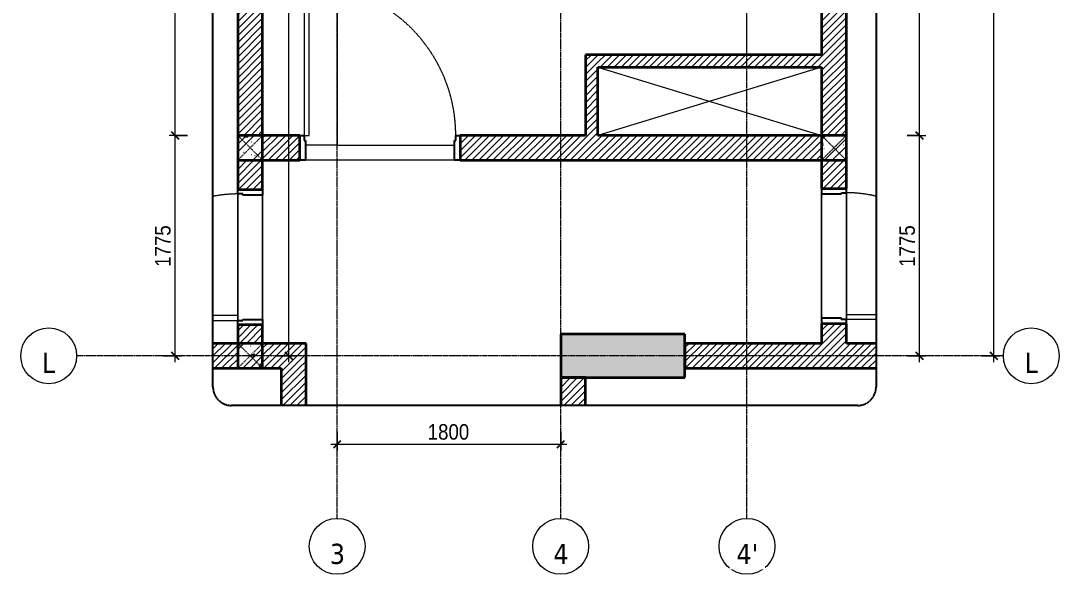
# Model space of a CAD drawing. Header units: millimetres. Extents: x 39389 to 101854, y -4225 to 80933.
# Drawn here: x 67117 to 75478, y 68178 to 72635 of the extents above; entities that cross this region are included whole.
import ezdxf

# ---------------------------------------------------------------- set-up
doc = ezdxf.new("R2010")
doc.units = ezdxf.units.MM
for name, pattern in [('Dash', [6, 3, -3]), ('Dash - Tight', [4.5, 3, -1.5]), ('Grid Line', [22.225, 12.7, -3.175, 3.175, -3.175]), ('Hidden', [7.14375, 4.7625, -2.38125])]:
    doc.linetypes.add(name, pattern=pattern)
for name, color, linetype, lineweight in [('0-3', 250, 'Continuous', 18), ('0-5', 90, 'Continuous', 5), ('A-ANNO-DIMS', 211, 'Continuous', 9), ('A-ANNO-DIMS-50', 211, 'Continuous', 9), ('A-DETL-GENF-1', 92, 'Dash - Tight', 18), ('A-DETL-GENF-3', 92, 'Hidden', 25), ('A-DETL-GENF-4', 250, 'Continuous', 18), ('A-DOOR', 31, 'Continuous', 18), ('A-DOOR-2', 250, 'Continuous', 18), ('A-DOOR-3', 10, 'Continuous', 25), ('A-DOOR-FRAM', 31, 'Continuous', 25), ('A-FLOR', 192, 'Continuous', 18), ('A-FLOR-1', 250, 'Continuous', 18), ('A-WALL-1', 113, 'Continuous', 35), ('A-WALL-2', 7, 'Continuous', 35), ('A-WALL-PATT-1', 111, 'Continuous', 18), ('A-WALL-PATT-2', 254, 'Continuous', 18), ('P-SANR-FIXT-1', 253, 'Continuous', 18), ('P-SANR-FIXT-2', 250, 'Continuous', 18), ('S-COLS', 52, 'Continuous', 18), ('S-COLS-1', 9, 'Continuous', 5), ('S-COLS-2', 7, 'Continuous', 35), ('S-COLS-5', 52, 'Continuous', 35), ('S-COLS-HDLN', 52, 'Dash', 18), ('S-COLS-HDLN-1', 254, 'Continuous', 18), ('S-GRID-1', 1, 'Grid Line', 9), ('S-GRID-IDEN', 1, 'Continuous', 9)]:
    doc.layers.add(name, color=color, linetype=linetype, lineweight=lineweight)
doc.styles.add('Tahoma_B', font='tahomabd.ttf', dxfattribs={"height": 162.5})
doc.styles.add('UTM Avo', font='', dxfattribs={"width": 0.9, "height": 125})
doc.styles.get('UTM Avo').set_extended_font_data('UTM Avo')
doc.dimstyles.new('1_Dim_chi_tiet_2_5', dxfattribs={"dimscale": 304.8, "dimtxt": 124.912619, "dimasz": 0.19685, "dimexe": 0.164042, "dimexo": 0.0625, "dimgap": 0.016404, "dimtad": 1, "dimdec": 0, "dimrnd": 5, "dimzin": 0, "dimdsep": 46, "dimtxsty": 'UTM Avo', "dimblk1": 'OBLIQUE', "dimblk2": 'OBLIQUE', "dimsah": 1, "dimcen": 0.09, "dimdle": 0.164042, "dimazin": 0, "dimtfac": 1, "dimtdec": 4, "dimtix": 1, "dimtmove": 0, "dimatfit": 3, "dimfxl": 0.328084, "dimfxlon": 1, "dimtvp": 1, "dimtolj": 1, "dimtzin": 0, "dimarcsym": 2})
pattern_1 = [(45, (0, 0), (-28.284271, 28.284271), [])]
pattern_2 = [(50, (-41952.64, -71611.94), (364.3679, -31.8783), [38.1, -419.1]), (355, (-41952.64, -71611.94), (-70.4859, 382.1133), [30.48, -335.28]), (100.451, (-41922.27, -71614.6), (293.885, 350.2334), [32.38, -356.18]), (46.184, (-41952.64, -71510.34), (542.1585, -84.0858), [57.15, -628.65]), (96.636, (-41907.46, -71517.34), (474.805, 494.8554), [48.57, -534.27]), (351.184, (-41952.64, -71510.34), (474.8102, 494.85), [45.72, -502.92]), (21, (-41901.84, -71535.74), (303.2285, -204.5305), [38.1, -419.1]), (326, (-41901.84, -71535.74), (123.6039, 368.376), [30.48, -335.28]), (71.451, (-41876.57, -71552.78), (426.8341, 163.8427), [32.38, -356.18]), (37.5, (-41952.64, -71611.94), (6.17665, 169.11015), [3.353, -327.863, 3.353, -337.007, -336.55]), (37.5, (-41952.64, -71611.94), (6.17665, 169.11015), [-671.576, 3.353, -333.197]), (7.5, (-41952.64, -71611.94), (133.63888, 200.3615), [3.353, -190.703, 3.353, -320.243, -128.27]), (7.5, (-41952.64, -71611.94), (133.63888, 200.3615), [-517.652, 3.353, -124.917]), (327.5, (-42065.92, -71611.94), (271.18182, -11.45836), [3.353, -123.647, 3.353, -392.887, -525.78]), (327.5, (-42065.92, -71611.94), (271.18182, -11.45836), [-523.24, 3.353, -522.427]), (317.5, (-42116.72, -71611.94), (296.2585, 50.85285), [3.353, -161.747, 3.353, -259.791, -373.38]), (317.5, (-42116.72, -71611.94), (296.2585, 50.85285), [-428.244, 3.353, -370.027]), (45, (-41952.64, -71611.94), (-125.7236, 125.7236), []), (45, (-41952.64, -71421.44), (-125.7236, 125.7236), [])]
pattern_3 = [(50, (-46652.56, -71611.94), (364.3679, -31.8783), [38.1, -419.1]), (355, (-46652.56, -71611.94), (-70.4859, 382.1133), [30.48, -335.28]), (100.451, (-46622.2, -71614.6), (293.885, 350.2334), [32.38, -356.18]), (46.184, (-46652.56, -71510.34), (542.1585, -84.0858), [57.15, -628.65]), (96.636, (-46607.4, -71517.34), (474.805, 494.8554), [48.57, -534.27]), (351.184, (-46652.56, -71510.34), (474.8102, 494.85), [45.72, -502.92]), (21, (-46601.76, -71535.74), (303.2285, -204.5305), [38.1, -419.1]), (326, (-46601.76, -71535.74), (123.6039, 368.376), [30.48, -335.28]), (71.451, (-46576.5, -71552.78), (426.8341, 163.8427), [32.38, -356.18]), (37.5, (-46652.56, -71611.94), (6.17665, 169.11015), [3.353, -327.863, 3.353, -337.007, -336.55]), (37.5, (-46652.56, -71611.94), (6.17665, 169.11015), [-671.576, 3.353, -333.197]), (7.5, (-46652.56, -71611.94), (133.63888, 200.3615), [3.353, -190.703, 3.353, -320.243, -128.27]), (7.5, (-46652.56, -71611.94), (133.63888, 200.3615), [-517.652, 3.353, -124.917]), (327.5, (-46765.85, -71611.94), (271.18182, -11.45836), [3.353, -123.647, 3.353, -918.667]), (327.5, (-46765.85, -71611.94), (271.18182, -11.45836), [-130.353, -392.887, 3.353, -522.427]), (317.5, (-46816.65, -71611.94), (296.2585, 50.85285), [3.353, -161.747, 3.353, -633.171]), (317.5, (-46816.65, -71611.94), (296.2585, 50.85285), [-168.453, -259.791, 3.353, -370.027]), (45, (-46652.56, -71611.94), (-125.7236, 125.7236), []), (45, (-46652.56, -71421.44), (-125.7236, 125.7236), [])]
pattern_4 = [(50, (-41952.64, -69936.94), (364.3679, -31.8783), [38.1, -419.1]), (355, (-41952.64, -69936.94), (-70.4859, 382.1133), [30.48, -335.28]), (100.451, (-41922.27, -69939.6), (293.885, 350.2334), [32.38, -356.18]), (46.184, (-41952.64, -69835.34), (542.1585, -84.0858), [57.15, -628.65]), (96.636, (-41907.46, -69842.34), (474.805, 494.8554), [48.57, -534.27]), (351.184, (-41952.64, -69835.34), (474.8102, 494.85), [45.72, -502.92]), (21, (-41901.84, -69860.74), (303.2285, -204.5305), [38.1, -419.1]), (326, (-41901.84, -69860.74), (123.6039, 368.376), [30.48, -335.28]), (71.451, (-41876.57, -69877.78), (426.8341, 163.8427), [32.38, -356.18]), (37.5, (-41952.64, -69936.94), (6.17665, 169.11015), [3.353, -327.863, 3.353, -337.007, -336.55]), (37.5, (-41952.64, -69936.94), (6.17665, 169.11015), [-671.576, 3.353, -333.197]), (7.5, (-41952.64, -69936.94), (133.63888, 200.3615), [3.353, -190.703, 3.353, -320.243, -128.27]), (7.5, (-41952.64, -69936.94), (133.63888, 200.3615), [-517.652, 3.353, -124.917]), (327.5, (-42065.92, -69936.94), (271.18182, -11.45836), [3.353, -123.647, 3.353, -392.887, -525.78]), (327.5, (-42065.92, -69936.94), (271.18182, -11.45836), [-523.24, 3.353, -522.427]), (317.5, (-42116.72, -69936.94), (296.2585, 50.85285), [3.353, -161.747, 3.353, -259.791, -373.38]), (317.5, (-42116.72, -69936.94), (296.2585, 50.85285), [-428.244, 3.353, -370.027]), (45, (-41952.64, -69936.94), (-125.7236, 125.7236), []), (45, (-41952.64, -69746.44), (-125.7236, 125.7236), [])]
pattern_5 = [(45, (27011.795, 0), (-28.284271, 28.284271), [])]

# ---------------------------------------------------------------- blocks, each defined once
blk = doc.blocks.new('NCV_TKTC_KET CAU_rvt-4-TKCS_THANG BỘ TB1 - MẶT BẰNG TẦNG 8')
at = {"layer": 'S-COLS-1'}
for points in [[(42652.6, 77936.9), (42652.6, 78036.9), (42252.6, 78036.9), (42252.6, 77936.9)], [(46352.6, 77936.9), (46352.6, 78036.9), (45952.6, 78036.9), (45952.6, 77936.9)], [(42252.6, 73111.9), (42652.6, 73111.9), (42652.6, 73311.9), (42252.6, 73311.9), (42252.6, 73151.1)], [(45952.6, 73111.9), (46352.6, 73111.9), (46352.6, 73311.9), (45952.6, 73311.9), (45952.6, 73151.1)], [(45452.6, 69761.9), (45452.6, 70111.9), (44452.6, 70111.9), (44452.6, 69761.9)]]:
    blk.add_hatch(color=256, dxfattribs=at).paths.add_polyline_path(points)
at = {"layer": 'A-FLOR-1'}
for p, q in [((42652.6, 78033.3), (45952.6, 78033.3)), ((44152.6, 74259), (42652.6, 74259)), ((42652.6, 74259), (42652.6, 73311.9)), ((44402.6, 74259), (44202.6, 74259)), ((45952.6, 73311.9), (45952.6, 74259)), ((42652.6, 73111.9), (42652.6, 71633.6)), ((45952.6, 72361.9), (45952.6, 73111.9)), ((42652.6, 71633.6), (42397.6, 71633.6)), ((42652.6, 71633.6), (43597.6, 71633.6))]:
    blk.add_line(p, q, dxfattribs=at)
at = {"layer": 'S-COLS-2'}
for p, q in [((42252.6, 78036.9), (42252.6, 77936.9)), ((42652.6, 77936.9), (42652.6, 78036.9)), ((45952.6, 78036.9), (45952.6, 77936.9)), ((46352.6, 77936.9), (46352.6, 78036.9)), ((42252.6, 77936.9), (42652.6, 77936.9)), ((45952.6, 77936.9), (46352.6, 77936.9)), ((42252.6, 73311.9), (42252.6, 73111.9)), ((42652.6, 73311.9), (42252.6, 73311.9)), ((42652.6, 73111.9), (42652.6, 73311.9)), ((45952.6, 73311.9), (45952.6, 73111.9)), ((46352.6, 73311.9), (45952.6, 73311.9)), ((46352.6, 73111.9), (46352.6, 73311.9)), ((42252.6, 73111.9), (42652.6, 73111.9)), ((45952.6, 73111.9), (46352.6, 73111.9)), ((44452.6, 70111.9), (44452.6, 69761.9)), ((45452.6, 70111.9), (44452.6, 70111.9)), ((45452.6, 69761.9), (45452.6, 70111.9)), ((44452.6, 69761.9), (45452.6, 69761.9))]:
    blk.add_line(p, q, dxfattribs=at)
blk = doc.blocks.new('DOOR_CW_01 CANH MO-PANEL KINH - DIG_02-800x2200-CỬA NHÔM KÍNH-400864-TKCS_THANG BỘ TB1 - MẶT BẰNG TẦNG 8')
at = {"layer": 'A-DETL-GENF-4'}
for p, q in [((-347, 772), (-307, 772)), ((-347, 652), (-347, 772)), ((-307, 772), (-307, 652)), ((-392, 637), (-392, 716.5)), ((-349, 720.5), (-388, 720.5)), ((-384, 699.5), (-384, 637)), ((-349, 703.5), (-380, 703.5)), ((-349, 731.8), (-347, 731.8)), ((-349, 692.2), (-349, 731.8)), ((-347, 692.2), (-349, 692.2)), ((-347, 692.2), (-347, 731.8)), ((-307, 692.2), (-307, 731.8)), ((-305, 731.8), (-307, 731.8)), ((-307, 692.2), (-305, 692.2)), ((-305, 692.2), (-305, 731.8)), ((-305, 720.5), (-300.1, 720.5)), ((-305, 703.5), (-300.1, 703.5)), ((-383.9, 611.2), (-377.3, 615.8)), ((-307, 652), (-347, 652)), ((-347, 638), (-341, 638)), ((-347, 638), (-347, 196)), ((-313, 652), (-341, 652)), ((-341, 652), (-341, 638)), ((-313, 638), (-313, 652)), ((-307, 638), (-313, 638)), ((-307, 196), (-307, 638)), ((-347, 196), (-341, 196)), ((-307, 182), (-347, 182)), ((-347, 182), (-347, 62)), ((-341, 196), (-341, 182)), ((-341, 182), (-313, 182)), ((-307, 196), (-313, 196)), ((-313, 182), (-313, 196)), ((-307, 62), (-307, 182)), ((-347, 62), (-307, 62))]:
    blk.add_line(p, q, dxfattribs=at)
blk.add_circle((-357, 60), 10, dxfattribs=at)
for centre, radius, start, end in [((-357, 60), 714, 85.42149, 92), ((-388, 716.5), 4, 90, 180), ((-380, 699.5), 4, 90, 180), ((-347, 637), 45, 180, 215), ((-347, 637), 37, 180, 215)]:
    blk.add_arc(centre, radius, start, end, dxfattribs=at)
at = {"layer": 'A-DOOR-2'}
blk.add_line((-357, 50), (-332, 50), dxfattribs=at)
at = {"layer": 'A-DOOR-3'}
for p, q in [((-360, 50), (-400, 50)), ((-400, 50), (-400, -50)), ((-360, 0), (-360, 50)), ((-350, 0), (-360, 0)), ((-350, -50), (-350, 0)), ((-400, -50), (-350, -50))]:
    blk.add_line(p, q, dxfattribs=at)
blk = doc.blocks.new('bonruatreo - Chậu rửa-348246-TKCS_THANG BỘ TB1 - MẶT BẰNG TẦNG 8')
at = {"layer": 'P-SANR-FIXT-1'}
blk.add_line((200.1, 16.7), (218.6, 205), dxfattribs=at)
at = {"layer": 'P-SANR-FIXT-1', "flags": 128}
blk.add_lwpolyline([(200.1, 269), (209.2, 247.9), (218.4, 206.4), (218.6, 205)], dxfattribs=at)
at = {"layer": 'P-SANR-FIXT-1'}
blk.add_arc((0, 180), 220, 6.52498, 23.85406, dxfattribs=at)
blk = doc.blocks.new('DOOR_CW_01 CANH MO-PANEL KINH - DIG_02-800x2200-CỬA NHÔM KÍNH-401063-TKCS_THANG BỘ TB1 - MẶT BẰNG TẦNG 8')
at = {"layer": 'A-DETL-GENF-4'}
for p, q in [((-347, -182), (-347, -62)), ((-347, -62), (-307, -62)), ((-307, -62), (-307, -182)), ((-307, -182), (-347, -182)), ((-347, -196), (-341, -196)), ((-347, -638), (-347, -196)), ((-341, -196), (-341, -182)), ((-341, -182), (-313, -182)), ((-313, -182), (-313, -196)), ((-307, -196), (-313, -196)), ((-307, -196), (-307, -638)), ((-392, -637), (-392, -716.5)), ((-384, -699.5), (-384, -637)), ((-383.9, -611.2), (-377.3, -615.8)), ((-347, -638), (-341, -638)), ((-307, -652), (-347, -652)), ((-347, -652), (-347, -772)), ((-341, -652), (-341, -638)), ((-313, -652), (-341, -652)), ((-307, -638), (-313, -638)), ((-313, -638), (-313, -652)), ((-307, -772), (-307, -652)), ((-270.1, -611.2), (-276.7, -615.8)), ((-270, -699.5), (-270, -637)), ((-262, -637), (-262, -716.5)), ((-349, -720.5), (-388, -720.5)), ((-349, -703.5), (-380, -703.5)), ((-349, -692.2), (-349, -731.8)), ((-347, -692.2), (-349, -692.2)), ((-349, -731.8), (-347, -731.8)), ((-347, -692.2), (-347, -731.8)), ((-307, -692.2), (-307, -731.8)), ((-307, -692.2), (-305, -692.2)), ((-305, -731.8), (-307, -731.8)), ((-305, -692.2), (-305, -731.8)), ((-305, -703.5), (-274, -703.5)), ((-305, -720.5), (-266, -720.5)), ((-347, -772), (-307, -772))]:
    blk.add_line(p, q, dxfattribs=at)
blk.add_circle((-357, -60), 10, dxfattribs=at)
for centre, radius, start, end in [((-347, -637), 45, 145, 180), ((-347, -637), 37, 145, 180), ((-307, -637), 37, 0, 35), ((-307, -637), 45, 360, 35), ((-388, -716.5), 4, 180, 270), ((-380, -699.5), 4, 180, 270), ((-274, -699.5), 4, 270, 0), ((-266, -716.5), 4, 270, 0), ((-357, -60), 714, 268, 277.80119)]:
    blk.add_arc(centre, radius, start, end, dxfattribs=at)
at = {"layer": 'A-DOOR-2'}
blk.add_line((-357, -50), (-332, -50), dxfattribs=at)
at = {"layer": 'A-DOOR-3'}
for p, q in [((-400, -50), (-400, 50)), ((-400, 50), (-350, 50)), ((-350, 50), (-350, 0)), ((-360, -50), (-400, -50)), ((-360, 0), (-360, -50)), ((-350, 0), (-360, 0))]:
    blk.add_line(p, q, dxfattribs=at)
blk = doc.blocks.new('bonruatreo - Chậu rửa-401074-TKCS_THANG BỘ TB1 - MẶT BẰNG TẦNG 8')
at = {"layer": 'P-SANR-FIXT-1'}
for p, q in [((165, 0), (160.3, 0)), ((198.4, 0), (160.3, 0)), ((218.6, -205), (198.4, 0))]:
    blk.add_line(p, q, dxfattribs=at)
at = {"layer": 'P-SANR-FIXT-1', "flags": 128}
blk.add_lwpolyline([(218.6, -205), (209.7, -246.6), (192.9, -285.8), (168.9, -321), (160.3, -329.5)], dxfattribs=at)
at = {"layer": 'P-SANR-FIXT-1'}
blk.add_arc((0, -180), 220, 316.97263, 353.47502, dxfattribs=at)
for points, knots in [([(160.4, -139), (161, -139.8), (165.4, -147), (172.4, -161.2), (178.6, -182.7), (180, -197.6), (180, -205)], [-0.1361954, -0.1361954, -0.1361954, -0.1361954, -0.1304348, -0.0869565, -0.0434783, 0, 0, 0, 0]), ([(180, -205), (180, -212.4), (178.6, -227.3), (172.4, -248.8), (165.4, -263), (161, -270.2), (160.4, -271)], [-1, -1, -1, -1, -0.9565217, -0.9130435, -0.8695652, -0.8638046, -0.8638046, -0.8638046, -0.8638046])]:
    blk.add_open_spline(points, degree=3, knots=knots, dxfattribs=at)
blk = doc.blocks.new('NCV_TKTC_TANG 6 - 8_rvt-11-TKCS_THANG BỘ TB1 - MẶT BẰNG TẦNG 8')
at = {"layer": 'A-WALL-PATT-2'}
h = blk.add_hatch(dxfattribs=at)
h.set_pattern_fill('FP_1', color=256, style=0, pattern_type=2)
h.set_pattern_definition(pattern_1)
h.paths.add_polyline_path([(41852.6, 75236.9), (41852.6, 75336.9), (41752.6, 75336.9), (41752.6, 75236.9)])
h = blk.add_hatch(dxfattribs=at)
h.set_pattern_fill('FP_1', color=256, style=0, pattern_type=2)
h.set_pattern_definition(pattern_1)
h.paths.add_polyline_path([(46852.6, 75236.9), (46852.6, 75336.9), (46752.6, 75336.9), (46752.6, 75236.9)])
h = blk.add_hatch(dxfattribs=at)
h.set_pattern_fill('FP_1', color=256, style=0, pattern_type=2)
h.set_pattern_definition(pattern_1)
h.paths.add_polyline_path([(41852.6, 73236.9), (41852.6, 73336.9), (41652.6, 73336.9), (41652.6, 73236.9)])
h = blk.add_hatch(dxfattribs=at)
h.set_pattern_fill('FP_1', color=256, style=0, pattern_type=2)
h.set_pattern_definition(pattern_1)
h.paths.add_polyline_path([(46752.6, 73236.9), (46992.3, 73236.9), (46992.3, 73336.9), (46752.6, 73336.9)])
at = {"layer": 'A-FLOR-1'}
for p, q in [((41652.6, 75336.9), (41702.6, 75336.9)), ((41702.6, 75336.9), (41652.6, 75336.9)), ((46902.6, 75336.9), (46992.3, 75336.9)), ((46992.3, 75336.9), (46902.6, 75336.9)), ((41652.6, 75236.9), (41712.6, 75236.9)), ((41852.6, 73336.9), (41852.6, 75236.9)), ((46892.6, 75236.9), (46992.3, 75236.9)), ((41852.6, 70036.9), (41852.6, 73236.9)), ((41852.4, 71277.4), (41852.4, 70187.4)), ((46552.7, 71240.3), (46552.7, 70240.3)), ((46752.6, 71250.3), (46752.6, 70230.3)), ((46752.7, 70187.4), (46752.7, 71277.4)), ((42052.4, 70230.3), (42052.4, 71230.3))]:
    blk.add_line(p, q, dxfattribs=at)
at = {"layer": 'A-WALL-2'}
for p, q in [((41852.6, 75336.9), (41752.6, 75336.9)), ((41752.6, 75336.9), (41752.6, 75236.9)), ((41852.6, 75236.9), (41852.6, 75336.9)), ((46852.6, 75336.9), (46752.6, 75336.9)), ((46752.6, 75336.9), (46752.6, 75236.9)), ((46852.6, 75236.9), (46852.6, 75336.9)), ((41752.6, 75236.9), (41852.6, 75236.9)), ((46752.6, 75236.9), (46852.6, 75236.9)), ((41852.6, 73336.9), (41652.6, 73336.9)), ((41852.6, 73236.9), (41852.6, 73336.9)), ((46992.3, 73336.9), (46752.6, 73336.9)), ((46752.6, 73336.9), (46752.6, 73236.9)), ((41652.6, 73236.9), (41852.6, 73236.9)), ((46752.6, 73236.9), (46992.3, 73236.9))]:
    blk.add_line(p, q, dxfattribs=at)
at = {"layer": 'A-DOOR-2', "rotation": 180}
blk.add_blockref('DOOR_CW_01 CANH MO-PANEL KINH - DIG_02-800x2200-CỬA NHÔM KÍNH-400864-TKCS_THANG BỘ TB1 - MẶT BẰNG TẦNG 8', (41352.6, 75286.9), dxfattribs=at)
at = {"layer": 'A-DOOR-2'}
blk.add_blockref('DOOR_CW_01 CANH MO-PANEL KINH - DIG_02-800x2200-CỬA NHÔM KÍNH-401063-TKCS_THANG BỘ TB1 - MẶT BẰNG TẦNG 8', (47252.6, 75286.9), dxfattribs=at)
at = {"layer": 'P-SANR-FIXT-2', "rotation": 180}
blk.add_blockref('bonruatreo - Chậu rửa-401074-TKCS_THANG BỘ TB1 - MẶT BẰNG TẦNG 8', (47152.6, 73346.9), dxfattribs=at)
at = {"layer": 'P-SANR-FIXT-2'}
blk.add_blockref('bonruatreo - Chậu rửa-348246-TKCS_THANG BỘ TB1 - MẶT BẰNG TẦNG 8', (41452.6, 73346.9), dxfattribs=at)
blk = doc.blocks.new('G1_SOF - BO TRU - 200x200-3056268-TKCS_THANG BỘ TB1 - MẶT BẰNG TẦNG 8')
at = {"layer": 'S-COLS-HDLN-1'}
h = blk.add_hatch(dxfattribs=at)
h.set_pattern_fill('FP_3', color=256, style=0, pattern_type=2)
h.set_pattern_definition(pattern_2)
h.paths.add_polyline_path([(100, -100), (100, 100), (-100, 100), (-100, -100)])
h = blk.add_hatch(dxfattribs=at)
h.set_pattern_fill('FP_3', color=256, style=0, pattern_type=2)
h.set_pattern_definition(pattern_2)
h.paths.add_polyline_path([(100, -100), (100, 100), (-100, 100), (-100, -100)])
at = {"layer": 'S-COLS-5'}
for p, q in [((100, 100), (-100, 100)), ((-100, 100), (-100, -100)), ((100, -100), (100, 100)), ((-100, -100), (100, -100))]:
    blk.add_line(p, q, dxfattribs=at)
at = {"layer": 'S-COLS-HDLN'}
for p, q in [((100, 100), (-100, -100)), ((-100, 100), (100, -100))]:
    blk.add_line(p, q, dxfattribs=at)
blk = doc.blocks.new('G1_SOF - BO TRU - 200x200-V10-TKCS_THANG BỘ TB1 - MẶT BẰNG TẦNG 8')
at = {"layer": 'S-COLS-HDLN-1'}
h = blk.add_hatch(dxfattribs=at)
h.set_pattern_fill('FP_4', color=256, style=0, pattern_type=2)
h.set_pattern_definition(pattern_3)
h.paths.add_polyline_path([(100, -100), (100, 100), (-100, 100), (-100, -100)])
h = blk.add_hatch(dxfattribs=at)
h.set_pattern_fill('FP_4', color=256, style=0, pattern_type=2)
h.set_pattern_definition(pattern_3)
h.paths.add_polyline_path([(100, -100), (100, 100), (-100, 100), (-100, -100)])
at = {"layer": 'S-COLS-5'}
for p, q in [((100, 100), (-100, 100)), ((-100, 100), (-100, -100)), ((100, -100), (100, 100)), ((-100, -100), (100, -100))]:
    blk.add_line(p, q, dxfattribs=at)
at = {"layer": 'S-COLS-HDLN'}
for p, q in [((100, 100), (-100, -100)), ((-100, 100), (100, -100))]:
    blk.add_line(p, q, dxfattribs=at)
blk = doc.blocks.new('G1_SOF - BO TRU - 200x200-V11-TKCS_THANG BỘ TB1 - MẶT BẰNG TẦNG 8')
at = {"layer": 'S-COLS-HDLN-1'}
h = blk.add_hatch(dxfattribs=at)
h.set_pattern_fill('FP_5', color=256, style=0, pattern_type=2)
h.set_pattern_definition(pattern_4)
h.paths.add_polyline_path([(100, -100), (100, 100), (-100, 100), (-100, -100)])
h = blk.add_hatch(dxfattribs=at)
h.set_pattern_fill('FP_5', color=256, style=0, pattern_type=2)
h.set_pattern_definition(pattern_4)
h.paths.add_polyline_path([(100, -100), (100, 100), (-100, 100), (-100, -100)])
at = {"layer": 'S-COLS-5'}
for p, q in [((100, 100), (-100, 100)), ((-100, 100), (-100, -100)), ((100, -100), (100, 100)), ((-100, -100), (100, -100))]:
    blk.add_line(p, q, dxfattribs=at)
at = {"layer": 'S-COLS-HDLN'}
for p, q in [((100, 100), (-100, -100)), ((-100, 100), (100, -100))]:
    blk.add_line(p, q, dxfattribs=at)
blk = doc.blocks.new('FD_01 - FD_01-1200x2200mm-1787918-TKCS_THANG BỘ TB1 - MẶT BẰNG TẦNG 8')
at = {"layer": 'A-DETL-GENF-1'}
for p, q in [((610, -100), (570, -100)), ((570, -100), (570, -1320)), ((610, -1320), (610, -100)), ((570, -1320), (610, -1320))]:
    blk.add_line(p, q, dxfattribs=at)
blk.add_arc((610, -100), 1220, 180, 268.12111, dxfattribs=at)
at = {"layer": 'A-DOOR-FRAM'}
for p, q in [((-645, 100), (-600, 100)), ((-645, -100), (-645, 100)), ((-600, 100), (-600, -60)), ((600, 100), (645, 100)), ((600, -60), (600, 100)), ((645, 100), (645, -100)), ((-600, -60), (-610, -60)), ((-610, -60), (-610, -100)), ((610, -60), (600, -60)), ((610, -100), (610, -60)), ((-610, -100), (-645, -100)), ((645, -100), (610, -100))]:
    blk.add_line(p, q, dxfattribs=at)
blk = doc.blocks.new('FD_05 - FD_05-1000x2200mm-835433-TKCS_THANG BỘ TB1 - MẶT BẰNG TẦNG 8')
at = {"layer": 'A-DETL-GENF-1'}
for p, q in [((510, -100), (470, -100)), ((470, -100), (470, -300)), ((510, -300), (510, -100))]:
    blk.add_line(p, q, dxfattribs=at)
blk.add_arc((510, -100), 1020, 180, 191.32391, dxfattribs=at)
at = {"layer": 'A-DOOR-FRAM'}
for p, q in [((-545, 100), (-500, 100)), ((-545, -100), (-545, 100)), ((-500, 100), (-500, -60)), ((500, 100), (545, 100)), ((500, -60), (500, 100)), ((545, 100), (545, -100)), ((-500, -60), (-510, -60)), ((-510, -60), (-510, -100)), ((510, -60), (500, -60)), ((510, -100), (510, -60)), ((-510, -100), (-545, -100)), ((545, -100), (510, -100))]:
    blk.add_line(p, q, dxfattribs=at)
blk = doc.blocks.new('FD_05 - FD_05-1000x2200mm-835434-TKCS_THANG BỘ TB1 - MẶT BẰNG TẦNG 8')
at = {"layer": 'A-DETL-GENF-1'}
for p, q in [((470, 100), (470, 339.7)), ((510, 339.7), (510, 100)), ((510, 100), (470, 100))]:
    blk.add_line(p, q, dxfattribs=at)
blk.add_arc((510, 100), 1020, 166.40484, 180, dxfattribs=at)
at = {"layer": 'A-DOOR-FRAM'}
for p, q in [((-510, 100), (-545, 100)), ((-545, 100), (-545, -100)), ((-510, 60), (-510, 100)), ((545, 100), (510, 100)), ((510, 100), (510, 60)), ((545, -100), (545, 100)), ((-500, 60), (-510, 60)), ((-500, -100), (-500, 60)), ((510, 60), (500, 60)), ((500, 60), (500, -100)), ((-545, -100), (-500, -100)), ((500, -100), (545, -100))]:
    blk.add_line(p, q, dxfattribs=at)
blk = doc.blocks.new('BORDER VIEW - BORDER VIEW-3754246-TKCS_THANG BỘ TB1 - MẶT BẰNG TẦNG 8')
at = {"layer": 'A-DETL-GENF-3'}
for p, q in [((150, 9792.6), (5189.7, 9792.6)), ((0, 150), (0, 9642.6)), ((5339.7, 9642.6), (5339.7, 150)), ((5189.7, 0), (150, 0))]:
    blk.add_line(p, q, dxfattribs=at)
for centre, start, end in [((150, 9642.6), 90, 180), ((5189.7, 9642.6), 360, 90), ((150, 150), 180, 270), ((5189.7, 150), 270, 0)]:
    blk.add_arc(centre, 150, start, end, dxfattribs=at)
blk = doc.blocks.new('Grid - M_Grid Head - Circle-353313-TKCS_THANG BỘ TB1 - MẶT BẰNG TẦNG 8')
at = {"layer": 'S-GRID-IDEN'}
blk.add_circle((0, 0), 4.5, dxfattribs=at)
blk = doc.blocks.new('DIMBLOCK130-TKCS_THANG BỘ TB1 - MẶT BẰNG TẦNG 8')
at = {"layer": 'A-ANNO-DIMS-50', "lineweight": 25}
for p, q in [((74353.8, 71711.9), (74323.8, 71741.9)), ((74353.8, 71711.9), (74383.8, 71681.9)), ((74353.8, 69936.9), (74323.8, 69966.9)), ((74353.8, 69936.9), (74383.8, 69906.9))]:
    blk.add_line(p, q, dxfattribs=at)
at = {"layer": 'A-ANNO-DIMS-50'}
for p, q in [((74253.8, 71711.9), (74403.8, 71711.9)), ((74353.8, 71711.9), (74253.8, 71711.9)), ((74353.8, 69886.9), (74353.8, 71711.9)), ((74253.8, 69936.9), (74403.8, 69936.9)), ((74353.8, 69936.9), (74253.8, 69936.9))]:
    blk.add_line(p, q, dxfattribs=at)
at = {"layer": 'A-ANNO-DIMS-50', "color": 0, "insert": (74191.4, 70653.3), "char_height": 125, "width": 410.824, "attachment_point": 1, "rotation": 90, "line_spacing_factor": 1.110334, "style": 'UTM Avo'}
blk.add_mtext('1775', dxfattribs=at)
blk = doc.blocks.new('_Oblique')
at = {"color": 0, "linetype": 'ByBlock', "lineweight": -2}
blk.add_line((-0.5, -0.5), (0.5, 0.5), dxfattribs=at)
blk = doc.blocks.new('DIMBLOCK131-TKCS_THANG BỘ TB1 - MẶT BẰNG TẦNG 8')
at = {"layer": 'A-ANNO-DIMS-50'}
for p, q in [((74253.8, 74259), (74403.8, 74259)), ((74353.8, 74259), (74253.8, 74259)), ((74353.8, 71711.9), (74353.8, 74259)), ((74253.8, 71711.9), (74403.8, 71711.9)), ((74353.8, 71711.9), (74253.8, 71711.9))]:
    blk.add_line(p, q, dxfattribs=at)
at = {"layer": 'A-ANNO-DIMS-50', "lineweight": 25}
for p, q in [((74353.8, 74259), (74323.8, 74289)), ((74353.8, 74259), (74383.8, 74229)), ((74353.8, 71711.9), (74323.8, 71741.9)), ((74353.8, 71711.9), (74383.8, 71681.9))]:
    blk.add_line(p, q, dxfattribs=at)
at = {"layer": 'A-ANNO-DIMS-50', "color": 0, "insert": (74191.4, 72814.3), "char_height": 125, "width": 410.824, "attachment_point": 1, "rotation": 90, "line_spacing_factor": 1.110334, "style": 'UTM Avo'}
blk.add_mtext('2545', dxfattribs=at)
blk = doc.blocks.new('DIMBLOCK135-TKCS_THANG BỘ TB1 - MẶT BẰNG TẦNG 8')
at = {"layer": 'A-ANNO-DIMS-50', "lineweight": 25}
for p, q in [((68360.9, 71711.9), (68330.9, 71741.9)), ((68360.9, 71711.9), (68390.9, 71681.9)), ((68360.9, 69936.9), (68330.9, 69966.9)), ((68360.9, 69936.9), (68390.9, 69906.9))]:
    blk.add_line(p, q, dxfattribs=at)
at = {"layer": 'A-ANNO-DIMS-50'}
for p, q in [((68460.9, 71711.9), (68310.9, 71711.9)), ((68360.9, 69886.9), (68360.9, 71711.9)), ((68360.9, 71711.9), (68460.9, 71711.9)), ((68260.9, 69936.9), (68410.9, 69936.9)), ((68360.9, 69936.9), (68260.9, 69936.9))]:
    blk.add_line(p, q, dxfattribs=at)
at = {"layer": 'A-ANNO-DIMS-50', "color": 0, "insert": (68198.6, 70653.3), "char_height": 125, "width": 410.824, "attachment_point": 1, "rotation": 90, "line_spacing_factor": 1.110334, "style": 'UTM Avo'}
blk.add_mtext('1775', dxfattribs=at)
blk = doc.blocks.new('DIMBLOCK136-TKCS_THANG BỘ TB1 - MẶT BẰNG TẦNG 8')
at = {"layer": 'A-ANNO-DIMS-50'}
for p, q in [((68460.9, 74259), (68310.9, 74259)), ((68360.9, 71711.9), (68360.9, 74259)), ((68360.9, 74259), (68460.9, 74259)), ((68460.9, 71711.9), (68310.9, 71711.9)), ((68360.9, 71711.9), (68460.9, 71711.9))]:
    blk.add_line(p, q, dxfattribs=at)
at = {"layer": 'A-ANNO-DIMS-50', "lineweight": 25}
for p, q in [((68360.9, 74259), (68330.9, 74289)), ((68360.9, 74259), (68390.9, 74229)), ((68360.9, 71711.9), (68330.9, 71741.9)), ((68360.9, 71711.9), (68390.9, 71681.9))]:
    blk.add_line(p, q, dxfattribs=at)
at = {"layer": 'A-ANNO-DIMS-50', "color": 0, "insert": (68198.6, 72814.3), "char_height": 125, "width": 410.824, "attachment_point": 1, "rotation": 90, "line_spacing_factor": 1.110334, "style": 'UTM Avo'}
blk.add_mtext('2545', dxfattribs=at)
blk = doc.blocks.new('DIMBLOCK140-TKCS_THANG BỘ TB1 - MẶT BẰNG TẦNG 8')
at = {"layer": 'A-ANNO-DIMS-50', "lineweight": 25}
for p, q in [((74952.6, 78236.9), (74922.6, 78266.9)), ((74952.6, 78236.9), (74982.6, 78206.9)), ((74952.6, 69936.9), (74922.6, 69966.9)), ((74952.6, 69936.9), (74982.6, 69906.9))]:
    blk.add_line(p, q, dxfattribs=at)
at = {"layer": 'A-ANNO-DIMS-50'}
for p, q in [((74952.6, 69886.9), (74952.6, 78286.9)), ((74852.6, 78236.9), (75002.6, 78236.9)), ((74952.6, 78236.9), (74852.6, 78236.9)), ((74852.6, 69936.9), (75002.6, 69936.9)), ((74952.6, 69936.9), (74852.6, 69936.9))]:
    blk.add_line(p, q, dxfattribs=at)
at = {"layer": 'A-ANNO-DIMS-50', "color": 0, "insert": (74790.2, 73915.8), "char_height": 125, "width": 410.824, "attachment_point": 1, "rotation": 90, "line_spacing_factor": 1.110334, "style": 'UTM Avo'}
blk.add_mtext('8300', dxfattribs=at)
blk = doc.blocks.new('DIMBLOCK143-TKCS_THANG BỘ TB1 - MẶT BẰNG TẦNG 8')
at = {"layer": 'A-ANNO-DIMS-50'}
for p, q in [((69376.3, 78036.9), (69226.3, 78036.9)), ((69276.3, 69886.9), (69276.3, 78036.9)), ((69276.3, 78036.9), (69376.3, 78036.9)), ((69176.3, 69936.9), (69326.3, 69936.9)), ((69276.3, 69936.9), (69176.3, 69936.9))]:
    blk.add_line(p, q, dxfattribs=at)
at = {"layer": 'A-ANNO-DIMS-50', "lineweight": 25}
for p, q in [((69276.3, 78036.9), (69246.3, 78066.9)), ((69276.3, 78036.9), (69306.3, 78006.9)), ((69276.3, 69936.9), (69246.3, 69966.9)), ((69276.3, 69936.9), (69306.3, 69906.9))]:
    blk.add_line(p, q, dxfattribs=at)
at = {"layer": 'A-ANNO-DIMS-50', "color": 0, "insert": (69113.9, 73815.8), "char_height": 125, "width": 410.824, "attachment_point": 1, "rotation": 90, "line_spacing_factor": 1.110334, "style": 'UTM Avo'}
blk.add_mtext('8100', dxfattribs=at)
blk = doc.blocks.new('DIMBLOCK145-TKCS_THANG BỘ TB1 - MẶT BẰNG TẦNG 8')
at = {"layer": 'A-ANNO-DIMS-50'}
for p, q in [((69664.4, 69324.4), (69664.4, 69174.4)), ((69664.4, 69224.4), (69664.4, 69324.4)), ((71464.4, 69324.4), (71464.4, 69174.4)), ((71464.4, 69224.4), (71464.4, 69324.4)), ((69614.4, 69224.4), (71514.4, 69224.4))]:
    blk.add_line(p, q, dxfattribs=at)
at = {"layer": 'A-ANNO-DIMS-50', "lineweight": 25}
for p, q in [((69664.4, 69224.4), (69694.4, 69254.4)), ((71464.4, 69224.4), (71494.4, 69254.4)), ((69664.4, 69224.4), (69634.4, 69194.4)), ((71464.4, 69224.4), (71434.4, 69194.4))]:
    blk.add_line(p, q, dxfattribs=at)
at = {"layer": 'A-ANNO-DIMS-50', "color": 0, "insert": (70393.2, 69386.8), "char_height": 125, "width": 410.824, "attachment_point": 1, "line_spacing_factor": 1.110334, "style": 'UTM Avo'}
blk.add_mtext('1800', dxfattribs=at)

msp = doc.modelspace()

# ---------------------------------------------------------------- hatches: boundary and pattern name
at = {"layer": 'A-WALL-PATT-1'}
h = msp.add_hatch(dxfattribs=at)
h.set_pattern_fill('FP_1', color=256, style=0, pattern_type=2)
h.set_pattern_definition(pattern_5)
h.paths.add_polyline_path([(69064.4, 70036.9), (69064.4, 70185.3), (68864.4, 70185.3), (68864.4, 70036.9)])
h.paths.add_polyline_path([(69064.4, 71275.3), (69064.4, 71511.9), (68864.4, 71511.9), (68864.4, 71275.3)])
h.paths.add_polyline_path([(68864.4, 71711.9), (69064.4, 71711.9), (69064.4, 74516.9), (68864.4, 74516.9), (68864.4, 71900.1)])
h = msp.add_hatch(dxfattribs=at)
h.set_pattern_fill('FP_1', color=256, style=0, pattern_type=2)
h.set_pattern_definition(pattern_5)
h.paths.add_polyline_path([(73764.4, 70036.9), (73764.4, 70195.3), (73564.4, 70195.3), (73564.4, 70036.9)])
h.paths.add_polyline_path([(73564.4, 71285.3), (73764.4, 71285.3), (73764.4, 71511.9), (73564.4, 71511.9)])
h.paths.add_polyline_path([(73717.6, 71711.9), (73764.4, 71711.9), (73764.4, 74516.9), (73564.4, 74516.9), (73564.4, 71711.9), (73685.1, 71711.9)])
h = msp.add_hatch(dxfattribs=at)
h.set_pattern_fill('FP_1', color=256, style=0, pattern_type=2)
h.set_pattern_definition(pattern_5)
h.paths.add_polyline_path([(71664.4, 71711.9), (71764.4, 71711.9), (71764.4, 72361.9), (71664.4, 72361.9), (71664.4, 71900.1)])
h = msp.add_hatch(dxfattribs=at)
h.set_pattern_fill('FP_1', color=256, style=0, pattern_type=2)
h.set_pattern_definition(pattern_5)
h.paths.add_polyline_path([(73564.4, 72261.9), (73564.4, 72361.9), (71764.4, 72361.9), (71764.4, 72261.9), (72682.7, 72261.9)])
h = msp.add_hatch(dxfattribs=at)
h.set_pattern_fill('FP_1', color=256, style=0, pattern_type=2)
h.set_pattern_definition(pattern_5)
h.paths.add_polyline_path([(71664.4, 71511.9), (71664.4, 71711.9), (70654.4, 71711.9), (70654.4, 71511.9), (71322.1, 71511.9)])
h.paths.add_polyline_path([(69064.4, 71511.9), (69364.4, 71511.9), (69364.4, 71711.9), (69064.4, 71711.9)])
h = msp.add_hatch(dxfattribs=at)
h.set_pattern_fill('FP_1', color=256, style=0, pattern_type=2)
h.set_pattern_definition(pattern_5)
h.paths.add_polyline_path([(73564.4, 71511.9), (73564.4, 71711.9), (71664.4, 71711.9), (71664.4, 71511.9), (72682.7, 71511.9)])
h = msp.add_hatch(dxfattribs=at)
h.set_pattern_fill('FP_1', color=256, style=0, pattern_type=2)
h.set_pattern_definition(pattern_5)
h.paths.add_polyline_path([(69414.4, 69836.9), (69414.4, 70036.9), (69064.4, 70036.9), (69064.4, 69836.9), (69214.4, 69836.9)])
h.paths.add_polyline_path([(68664.4, 69836.9), (68864.4, 69836.9), (68864.4, 70036.9), (68664.4, 70036.9), (68664.4, 70023.6)])
h = msp.add_hatch(dxfattribs=at)
h.set_pattern_fill('FP_1', color=256, style=0, pattern_type=2)
h.set_pattern_definition(pattern_5)
h.paths.add_polyline_path([(74004.1, 69836.9), (74004.1, 70036.9), (72464.4, 70036.9), (72464.4, 69836.9), (72682.7, 69836.9)])
h = msp.add_hatch(dxfattribs=at)
h.set_pattern_fill('FP_1', color=256, style=0, pattern_type=2)
h.set_pattern_definition(pattern_5)
h.paths.add_polyline_path([(69414.4, 69536.9), (69414.4, 69836.9), (69214.4, 69836.9), (69214.4, 69536.9)])
h = msp.add_hatch(dxfattribs=at)
h.set_pattern_fill('FP_1', color=256, style=0, pattern_type=2)
h.set_pattern_definition(pattern_5)
h.paths.add_polyline_path([(71664.4, 69536.9), (71664.4, 69761.9), (71464.4, 69761.9), (71464.4, 69536.9), (71471.2, 69536.9)])

# ---------------------------------------------------------------- linework, layer by layer
at = {"layer": '0-3'}
for p, q in [((71764.4, 72261.9), (73564.4, 71711.9)), ((73564.4, 72261.9), (71764.4, 71711.9))]:
    msp.add_line(p, q, dxfattribs=at)
at = {"layer": 'A-FLOR'}
for p, q in [((70609.4, 71511.9), (69409.4, 71511.9)), ((73564.4, 70240.3), (73564.4, 71240.3)), ((69064.4, 71230.3), (69064.4, 70230.3)), ((69414.4, 69836.9), (69414.4, 69536.9))]:
    msp.add_line(p, q, dxfattribs=at)
at = {"layer": 'A-WALL-1'}
for p, q in [((68864.4, 75337.4), (68864.4, 71711.9)), ((73764.4, 71711.9), (73764.4, 74516.9)), ((69064.4, 71711.9), (69064.4, 73111.8)), ((73564.4, 73111.9), (73564.4, 72361.9)), ((71664.4, 72361.9), (71664.4, 71711.9)), ((73564.4, 72361.9), (71664.4, 72361.9)), ((71764.4, 71711.9), (71764.4, 72261.9)), ((71764.4, 72261.9), (73564.4, 72261.9)), ((73564.4, 72261.9), (73564.4, 71711.9)), ((69364.4, 71711.9), (69064.4, 71711.9)), ((69364.4, 71511.9), (69364.4, 71711.9)), ((71664.4, 71711.9), (70654.4, 71711.9)), ((70654.4, 71711.9), (70654.4, 71511.9)), ((73564.4, 71711.9), (71764.4, 71711.9)), ((68864.4, 71511.9), (68864.4, 71275.3)), ((69064.4, 71511.9), (69364.4, 71511.9)), ((69064.4, 71275.3), (69064.4, 71511.9)), ((70654.4, 71511.9), (73564.4, 71511.9)), ((73564.4, 71511.9), (73564.4, 71285.3)), ((73764.4, 71285.3), (73764.4, 71511.9)), ((68864.4, 71275.3), (69064.4, 71275.3)), ((73564.4, 71285.3), (73764.4, 71285.3)), ((68864.4, 70185.3), (68864.4, 70036.9)), ((69064.4, 70185.3), (68864.4, 70185.3)), ((69064.4, 70036.9), (69064.4, 70185.3)), ((73564.4, 70195.3), (73564.4, 70036.9)), ((73764.4, 70195.3), (73564.4, 70195.3)), ((73764.4, 70036.9), (73764.4, 70195.3)), ((68864.4, 70036.9), (68664.4, 70036.9)), ((69414.4, 70036.9), (69064.4, 70036.9)), ((69414.4, 69836.9), (69414.4, 70036.9)), ((73564.4, 70036.9), (72464.4, 70036.9)), ((72464.4, 70036.9), (72464.4, 69836.9)), ((74004.1, 70036.9), (73764.4, 70036.9)), ((68664.4, 69836.9), (68864.4, 69836.9)), ((69064.4, 69836.9), (69214.4, 69836.9)), ((69214.4, 69836.9), (69214.4, 69536.9)), ((69414.4, 69536.9), (69414.4, 69836.9)), ((72464.4, 69836.9), (74004.1, 69836.9)), ((71664.4, 69761.9), (71464.4, 69761.9)), ((71464.4, 69761.9), (71464.4, 69536.9)), ((71664.4, 69536.9), (71664.4, 69761.9))]:
    msp.add_line(p, q, dxfattribs=at)
at = {"layer": 'S-GRID-1'}
for p, q in [((69664.4, 69877.8), (69664.4, 78861.2)), ((71464.4, 69877.8), (71464.4, 78861.2)), ((72964.4, 69877.8), (72964.4, 78861.2)), ((68817.2, 69936.9), (67567.2, 69936.9)), ((73778.4, 69936.9), (68817.2, 69936.9)), ((75028.4, 69936.9), (73778.4, 69936.9)), ((69664.4, 68627.8), (69664.4, 69877.8)), ((71464.4, 68627.8), (71464.4, 69877.8)), ((72964.4, 68627.8), (72964.4, 69877.8))]:
    msp.add_line(p, q, dxfattribs=at)

# ---------------------------------------------------------------- block references
at = {"layer": '0-5'}
for name in ['NCV_TKTC_KET CAU_rvt-4-TKCS_THANG BỘ TB1 - MẶT BẰNG TẦNG 8', 'NCV_TKTC_TANG 6 - 8_rvt-11-TKCS_THANG BỘ TB1 - MẶT BẰNG TẦNG 8']:
    msp.add_blockref(name, (27011.8, 0), dxfattribs=at)
at = {"layer": 'A-DETL-GENF-1'}
msp.add_blockref('BORDER VIEW - BORDER VIEW-3754246-TKCS_THANG BỘ TB1 - MẶT BẰNG TẦNG 8', (68664.4, 69536.9), dxfattribs=at)
at = {"layer": 'A-DOOR'}
for name, p, rotation in [('FD_01 - FD_01-1200x2200mm-1787918-TKCS_THANG BỘ TB1 - MẶT BẰNG TẦNG 8', (70009.4, 71611.9), 180), ('FD_05 - FD_05-1000x2200mm-835433-TKCS_THANG BỘ TB1 - MẶT BẰNG TẦNG 8', (68964.4, 70730.3), 269.9999999999999), ('FD_05 - FD_05-1000x2200mm-835434-TKCS_THANG BỘ TB1 - MẶT BẰNG TẦNG 8', (73664.4, 70740.3), 269.9999999999999)]:
    msp.add_blockref(name, p, dxfattribs=dict(at, rotation=rotation))
at = {"layer": 'S-COLS'}
for name, p in [('G1_SOF - BO TRU - 200x200-3056268-TKCS_THANG BỘ TB1 - MẶT BẰNG TẦNG 8', (68964.4, 71611.9)), ('G1_SOF - BO TRU - 200x200-V10-TKCS_THANG BỘ TB1 - MẶT BẰNG TẦNG 8', (73664.4, 71611.9)), ('G1_SOF - BO TRU - 200x200-V11-TKCS_THANG BỘ TB1 - MẶT BẰNG TẦNG 8', (68964.4, 69936.9))]:
    msp.add_blockref(name, p, dxfattribs=at)
at = {"layer": 'S-GRID-IDEN', "xscale": 49.99999999999998, "yscale": 49.99999999999998, "zscale": 49.99999999999998, "rotation": 89.99999999999987}
for p in [(67342.2, 69936.9), (75253.4, 69936.9)]:
    msp.add_blockref('Grid - M_Grid Head - Circle-353313-TKCS_THANG BỘ TB1 - MẶT BẰNG TẦNG 8', p, dxfattribs=at)
at = {"layer": 'S-GRID-IDEN', "xscale": 49.99999999999998, "yscale": 49.99999999999998, "zscale": 49.99999999999998}
for p in [(69664.4, 68402.8), (71464.4, 68402.8), (72964.4, 68402.8)]:
    msp.add_blockref('Grid - M_Grid Head - Circle-353313-TKCS_THANG BỘ TB1 - MẶT BẰNG TẦNG 8', p, dxfattribs=at)

# ---------------------------------------------------------------- dimensions: what is measured, and where the dimension line sits
at = {"layer": 'A-ANNO-DIMS'}
for base, p1, p2, override, picture, middle in [((74952.6, 78236.9), (74852.6, 69936.9), (74852.6, 78236.9), {"dimpost": '<>', "dimfxl": 8300}, 'DIMBLOCK140-TKCS_THANG BỘ TB1 - MẶT BẰNG TẦNG 8', (74882.9, 74086.9)), ((69276.3, 78036.9), (69176.3, 69936.9), (69376.3, 78036.9), {"dimpost": '<>', "dimfxl": 8102.46876}, 'DIMBLOCK143-TKCS_THANG BỘ TB1 - MẶT BẰNG TẦNG 8', (69206.6, 73986.9)), ((68360.9, 74259), (68460.9, 71711.9), (68460.9, 74259), {"dimpost": '<>', "dimfxl": 2547.052476}, 'DIMBLOCK136-TKCS_THANG BỘ TB1 - MẶT BẰNG TẦNG 8', (68291.3, 72985.5)), ((74353.8, 74259), (74253.8, 71711.9), (74253.8, 74259), {"dimpost": '<>', "dimfxl": 2547.052476}, 'DIMBLOCK131-TKCS_THANG BỘ TB1 - MẶT BẰNG TẦNG 8', (74284.1, 72985.5)), ((68360.9, 71711.9), (68260.9, 69936.9), (68460.9, 71711.9), {"dimpost": '<>', "dimfxl": 1786.232068}, 'DIMBLOCK135-TKCS_THANG BỘ TB1 - MẶT BẰNG TẦNG 8', (68292.3, 70824.4)), ((74353.8, 71711.9), (74253.8, 69936.9), (74253.8, 71711.9), {"dimpost": '<>', "dimfxl": 1775}, 'DIMBLOCK130-TKCS_THANG BỘ TB1 - MẶT BẰNG TẦNG 8', (74285.2, 70824.4))]:
    dim = msp.add_linear_dim(base=base, p1=p1, p2=p2, angle=90, dimstyle='1_Dim_chi_tiet_2_5', override=override, dxfattribs=at)
    dim.commit()
    dim.dimension.update_dxf_attribs({"geometry": picture, "text_midpoint": middle})
dim = msp.add_linear_dim(base=(71464.4, 69224.4), p1=(69664.4, 69324.4), p2=(71464.4, 69324.4), dimstyle='1_Dim_chi_tiet_2_5', override={"dimpost": '<>', "dimfxl": 1800}, dxfattribs=at)
dim.commit()
dim.dimension.update_dxf_attribs({"geometry": 'DIMBLOCK145-TKCS_THANG BỘ TB1 - MẶT BẰNG TẦNG 8', "text_midpoint": (70564.4, 69294.1)})

# ---------------------------------------------------------------- next in the draw order: texts
at = {"layer": 'S-GRID-IDEN', "char_height": 162.5, "attachment_point": 5, "line_spacing_factor": 0.996129, "style": 'Tahoma_B', "bg_fill": 3, "box_fill_scale": 1.25, "bg_fill_color": 256, "bg_fill_true_color": 13158600, "bg_fill_transparency": 0}
for s, insert, width in [('\\pt634.99962,1269.99925,1905.0005,2540.00013,3174.99975,3809.99937,4445.00062,5080.00025,5714.99987,6349.9995,6985.00075,7620.00037,8255,8889.99962,9524.99925,10160.0005,10795.00013,11429.99975,12064.99938,12700.00063,13335.00025,13969.99988,14604.9995,15240.00075,15875.00038,16510,17144.99963,17779.99925,18415.0005,19050.00013,19684.99975,20319.99938;L', (67341.7, 69879.7), 129), ('\\pt634.99962,1269.99925,1905.0005,2540.00013,3174.99975,3809.99937,4445.00062,5080.00025,5714.99987,6349.9995,6985.00075,7620.00037,8255,8889.99962,9524.99925,10160.0005,10795.00013,11429.99975,12064.99938,12700.00063,13335.00025,13969.99988,14604.9995,15240.00075,15875.00038,16510,17144.99963,17779.99925,18415.0005,19050.00013,19684.99975,20319.99938;L', (75253, 69879.7), 129), ('\\pt634.99962,1269.99925,1905.0005,2540.00013,3174.99975,3809.99937,4445.00062,5080.00025,5714.99987,6349.9995,6985.00075,7620.00037,8255,8889.99962,9524.99925,10160.0005,10795.00013,11429.99975,12064.99938,12700.00063,13335.00025,13969.99988,14604.9995,15240.00075,15875.00038,16510,17144.99963,17779.99925,18415.0005,19050.00013,19684.99975,20319.99938;3', (69666.7, 68340.4), 145.5), ('\\pt634.99962,1269.99925,1905.0005,2540.00013,3174.99975,3809.99937,4445.00062,5080.00025,5714.99987,6349.9995,6985.00075,7620.00037,8255,8889.99962,9524.99925,10160.0005,10795.00013,11429.99975,12064.99938,12700.00063,13335.00025,13969.99988,14604.9995,15240.00075,15875.00038,16510,17144.99963,17779.99925,18415.0005,19050.00013,19684.99975,20319.99938;4', (71466.7, 68340.4), 145.5), ("\\pt634.99962,1269.99925,1905.0005,2540.00013,3174.99975,3809.99937,4445.00062,5080.00025,5714.99987,6349.9995,6985.00075,7620.00037,8255,8889.99962,9524.99925,10160.0005,10795.00013,11429.99975,12064.99938,12700.00063,13335.00025,13969.99988,14604.9995,15240.00075,15875.00038,16510,17144.99963,17779.99925,18415.0005,19050.00013,19684.99975,20319.99938;4'", (72966.7, 68340.4), 205)]:
    msp.add_mtext(s, dxfattribs=dict(at, insert=insert, width=width))

doc.saveas('drawing.dxf')
